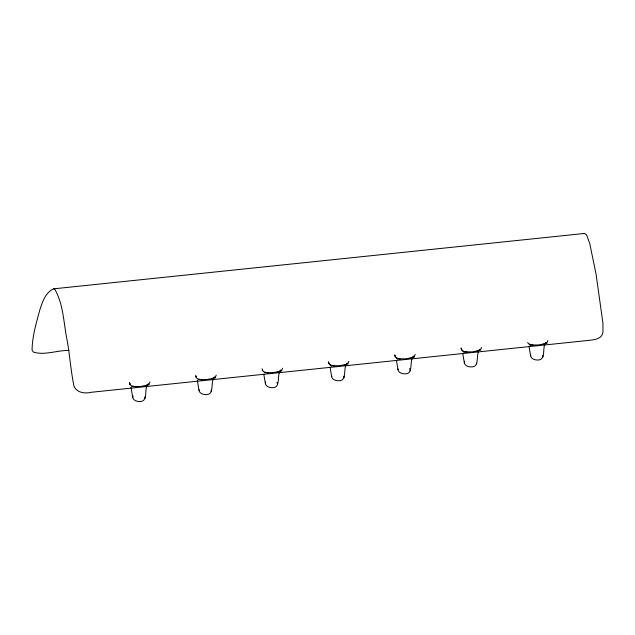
<?xml version="1.0" encoding="UTF-8"?>
<svg xmlns="http://www.w3.org/2000/svg" width="635" height="635" viewBox="0 0 635 635"><rect width="100%" height="100%" fill="white"/><g stroke="black" fill="none" stroke-linecap="round" stroke-linejoin="round"><path stroke-width="0.95" d="M147.153 385.294C144.312 390.541 148.328 402.138 139.255 401.526C136.223 401.614 131.58 399.455 132.961 395.764M213.225 379.293C210.844 384.437 214.281 395.287 205.573 394.613C202.771 394.549 198.715 393.089 199.041 389.668M279.543 372.372C277.162 377.515 280.599 388.374 271.891 387.691C268.859 387.771 264.216 385.612 265.605 381.929M345.861 365.458C343.479 370.594 346.916 381.452 338.209 380.77C335.415 380.714 331.359 379.246 331.684 375.833M412.186 358.537C409.797 363.68 413.234 374.531 404.535 373.856C401.733 373.801 397.677 372.332 398.002 368.911M478.504 351.615C476.123 356.759 479.56 367.617 470.853 366.935C467.82 367.014 463.177 364.855 464.558 361.172M545.068 343.789C542.234 349.028 546.251 360.632 537.17 360.021C534.376 359.958 530.312 358.497 530.638 355.076M145.034 398.55L144.851 397.018M211.352 391.628L211.169 390.096M277.67 384.715L277.027 382.381M343.995 377.793L343.813 376.261M410.313 370.872L409.662 368.546M476.631 363.958L476.663 363.204M542.949 357.037L542.766 355.505M149.923 382.048L149.169 383.762L145.51 385.826M216.241 375.126L215.487 376.841L211.828 378.912M282.559 368.213L281.805 369.919L278.154 371.991M348.885 361.291L348.131 363.006L344.472 365.069M415.203 354.37L414.449 356.084L410.789 358.156M481.52 347.456L480.766 349.163L477.107 351.234M547.838 340.535L547.084 342.249L543.433 344.313M147.415 385.143L148.153 383.842M213.733 378.23L214.471 376.92M280.059 371.308L280.789 370.007M346.377 364.387L347.107 363.085M412.694 357.473L413.425 356.164M479.012 350.552L479.75 349.25M545.338 343.63L546.068 342.328M149.336 384.667L140.772 386.461L131.723 386.509M215.654 377.746L207.089 379.539L198.041 379.587M281.972 370.832L273.407 372.618L264.358 372.666M348.29 363.911L339.733 365.704L330.684 365.752M414.607 356.997L406.051 358.783L397.002 358.831M480.933 350.075L472.369 351.869L463.32 351.909M547.251 343.154L538.686 344.948L529.638 344.995M53.769 288.822L54.634 289.02C63.825 304.562 63.571 324.326 67.429 341.733C69.667 355.513 70.826 369.459 73.382 383.183C74.168 392.152 83.749 394.081 91.051 392.303L588.447 340.416C593.13 339.828 598.686 339.638 601.805 335.55L602.988 332.208L602.893 322.866L596.027 273.971L589.709 243.356L586.867 235.617L586.018 234.355L584.327 233.474L53.769 288.822C45.395 292.243 42.323 302.323 39.703 310.269C36.211 323.294 32.202 336.693 32.075 350.187L33.29 352.044C44.76 355.743 57.34 350.075 69.08 350.464M583.398 233.664L584.327 233.474M533.614 345.337L529.074 344.13L527.582 342.646M467.296 352.258L462.756 351.044L461.264 349.567M400.153 359.053L396.43 357.965L394.946 356.489M334.653 366.093L330.113 364.879L328.62 363.403M268.335 373.015L263.795 371.8L262.303 370.324M202.017 379.936L197.477 378.722L195.985 377.246M135.7 386.85L131.151 385.635L129.667 384.159M529.233 344.083L530.654 345.162M462.915 351.004L464.328 352.084M396.597 357.926L398.01 359.005M330.279 364.839L331.692 365.919M461.82 349.607L460.97 347.988L461.74 349.853M395.502 356.529L394.652 354.901L395.422 356.775M329.184 363.45L328.327 361.823L329.105 363.696M196.54 377.285L195.691 375.658L196.461 377.531M130.223 384.199L129.373 382.58L130.143 384.453M262.009 368.737L262.779 370.61M529.138 346.821L530.622 355.925M462.82 353.735L464.304 362.839M396.502 360.656L397.986 369.76M330.176 367.57L331.66 376.682M263.858 374.491L265.343 383.596M197.35 380.468L199.025 390.517M131.032 387.382L132.707 397.439"/></g></svg>
